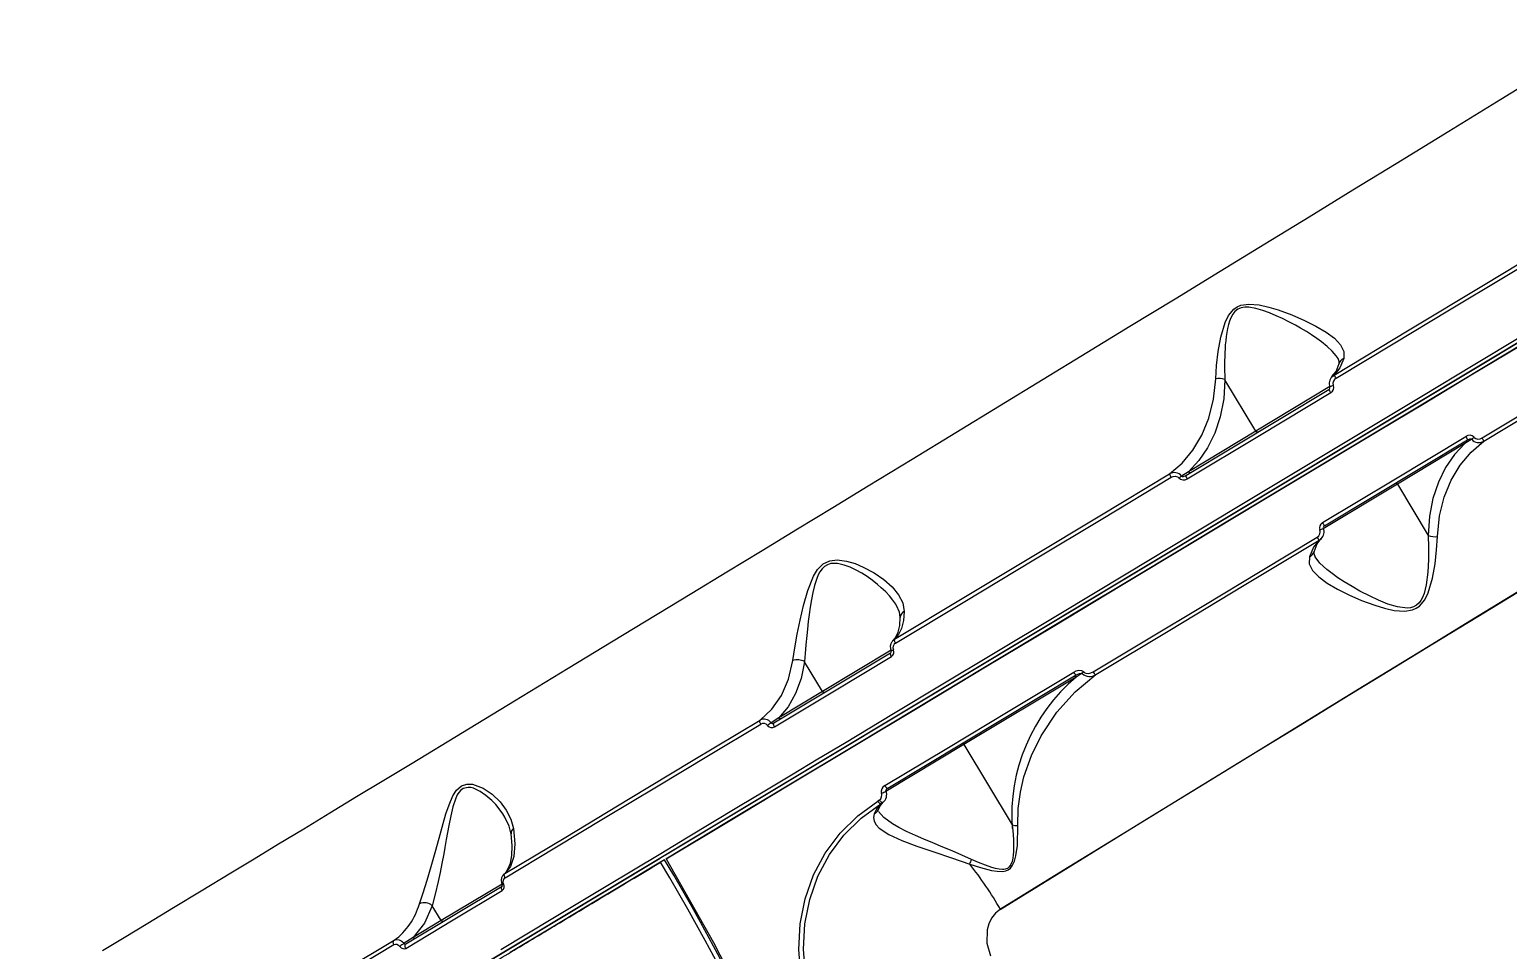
# Model space of a CAD drawing. Header units: millimetres. Extents: x -6879 to 7341, y -8047 to 7187.
# Drawn here: x -372.5 to 27.4, y -2096.7 to -1847.9 of the extents above; entities that cross this region are included whole.
import ezdxf

# ---------------------------------------------------------------- set-up
doc = ezdxf.new("R2010")
doc.units = ezdxf.units.MM
for name, color, linetype in [('DIKOM_ОБЪЕКТ', 7, 'Continuous'), ('DIKOM_РАЗМЕР_ЗОНА', 7, 'Continuous'), ('DIKOM_РАЗМЕР_ОБЪЕКТА', 7, 'Continuous')]:
    doc.layers.add(name, color=color, linetype=linetype)
doc.styles.add('style1', font='arial.ttf', dxfattribs={"width": 0.8})
doc.dimstyles.new('1-50', dxfattribs={"dimtxt": 300, "dimasz": 200, "dimexe": 100, "dimexo": 0, "dimgap": 100, "dimtad": 0, "dimdec": 0, "dimtxsty": 'style1', "dimcen": 0, "dimclrd": 7, "dimclre": 7, "dimadec": 1, "dimazin": 2, "dimtfac": 1, "dimtdec": 0, "dimtmove": 1, "dimatfit": 3, "dimfxl": 0, "dimlwd": 25, "dimlwe": 18, "dimarcsym": 0})

# ---------------------------------------------------------------- blocks, each defined once
blk = doc.blocks.new('*D20')
at = {"layer": 'Defpoints', "color": 0, "transparency": 16777216}
for p in [(-335.47, 4138.44), (-5198.79, -5966.88), (-1568.13, -5966.88)]:
    blk.add_point(p, dxfattribs=at)
at = {"layer": 'DIKOM_РАЗМЕР_ОБЪЕКТА', "color": 7, "lineweight": 18, "transparency": 16777216}
for p, q in [((-335.47, 4138.44), (-5298.79, 4138.44)), ((-1568.13, -5966.88), (-5298.79, -5966.88))]:
    blk.add_line(p, q, dxfattribs=at)
at = {"layer": 'DIKOM_РАЗМЕР_ОБЪЕКТА', "color": 7, "lineweight": 25, "transparency": 16777216}
for p, q in [((-5198.79, 3938.44), (-5198.79, -81.84)), ((-5198.79, -5766.88), (-5198.79, -1161.62))]:
    blk.add_line(p, q, dxfattribs=at)
at = {"layer": 'DIKOM_РАЗМЕР_ОБЪЕКТА', "color": 7, "transparency": 16777216}
for points in [[(-5232.12, 3938.44), (-5165.46, 3938.44), (-5198.79, 4138.44)], [(-5232.12, -5766.88), (-5165.46, -5766.88), (-5198.79, -5966.88)]]:
    blk.add_solid(points, dxfattribs=at)
at = {"layer": 'DIKOM_РАЗМЕР_ОБЪЕКТА', "color": 0, "transparency": 16777216, "insert": (-5198.79, -621.73), "char_height": 300, "attachment_point": 5, "rotation": 90, "style": 'style1'}
blk.add_mtext('10100', dxfattribs=at)
blk = doc.blocks.new('*D19')
at = {"layer": 'Defpoints', "color": 0, "transparency": 16777216}
for p in [(5624.04, 6094.27), (-4435.35, 2864.29), (5624.04, -2640.11)]:
    blk.add_point(p, dxfattribs=at)
at = {"layer": 'DIKOM_РАЗМЕР_ОБЪЕКТА', "color": 7, "lineweight": 18, "transparency": 16777216}
for p, q in [((-4435.35, 2864.29), (-4435.35, 6194.27)), ((5624.04, -2640.11), (5624.04, 6194.27))]:
    blk.add_line(p, q, dxfattribs=at)
at = {"layer": 'DIKOM_РАЗМЕР_ОБЪЕКТА', "color": 7, "lineweight": 25, "transparency": 16777216}
for p, q in [((-4235.35, 6094.27), (2113.67, 6094.27)), ((5424.04, 6094.27), (3193.46, 6094.27))]:
    blk.add_line(p, q, dxfattribs=at)
at = {"layer": 'DIKOM_РАЗМЕР_ОБЪЕКТА', "color": 7, "transparency": 16777216}
for points in [[(-4235.35, 6127.6), (-4235.35, 6060.94), (-4435.35, 6094.27)], [(5424.04, 6127.6), (5424.04, 6060.94), (5624.04, 6094.27)]]:
    blk.add_solid(points, dxfattribs=at)
at = {"layer": 'DIKOM_РАЗМЕР_ОБЪЕКТА', "color": 0, "transparency": 16777216, "insert": (2653.56, 6094.27), "char_height": 300, "attachment_point": 5, "style": 'style1'}
blk.add_mtext('10100', dxfattribs=at)
blk = doc.blocks.new('*D18')
at = {"layer": 'Defpoints', "color": 0, "transparency": 16777216}
for p in [(-342.29, 5666.7), (-6681.79, -8047.27), (-1651.48, -8047.27)]:
    blk.add_point(p, dxfattribs=at)
at = {"layer": 'DIKOM_РАЗМЕР_ЗОНА', "color": 7, "lineweight": 18, "transparency": 16777216}
for p, q in [((-342.29, 5666.7), (-6781.79, 5666.7)), ((-1651.48, -8047.27), (-6781.79, -8047.27))]:
    blk.add_line(p, q, dxfattribs=at)
at = {"layer": 'DIKOM_РАЗМЕР_ЗОНА', "color": 7, "lineweight": 25, "transparency": 16777216}
for p, q in [((-6681.79, 5466.7), (-6681.79, -340.84)), ((-6681.79, -7847.27), (-6681.79, -1420.62))]:
    blk.add_line(p, q, dxfattribs=at)
at = {"layer": 'DIKOM_РАЗМЕР_ЗОНА', "color": 7, "transparency": 16777216}
for points in [[(-6715.12, 5466.7), (-6648.46, 5466.7), (-6681.79, 5666.7)], [(-6715.12, -7847.27), (-6648.46, -7847.27), (-6681.79, -8047.27)]]:
    blk.add_solid(points, dxfattribs=at)
at = {"layer": 'DIKOM_РАЗМЕР_ЗОНА', "color": 0, "transparency": 16777216, "insert": (-6681.79, -880.73), "char_height": 300, "attachment_point": 5, "rotation": 90, "style": 'style1'}
blk.add_mtext('13700', dxfattribs=at)
blk = doc.blocks.new('*D17')
at = {"layer": 'Defpoints', "color": 0, "transparency": 16777216}
for p in [(-5935.35, 6990.27), (-5935.35, 998.27), (7340.79, -2830.86)]:
    blk.add_point(p, dxfattribs=at)
at = {"layer": 'DIKOM_РАЗМЕР_ЗОНА', "color": 7, "lineweight": 18, "transparency": 16777216}
for p, q in [((-5935.35, 998.27), (-5935.35, 7090.27)), ((7340.79, -2830.86), (7340.79, 7090.27))]:
    blk.add_line(p, q, dxfattribs=at)
at = {"layer": 'DIKOM_РАЗМЕР_ЗОНА', "color": 7, "lineweight": 25, "transparency": 16777216}
for p, q in [((-5735.35, 6990.27), (2016.67, 6990.27)), ((7140.79, 6990.27), (3096.46, 6990.27))]:
    blk.add_line(p, q, dxfattribs=at)
at = {"layer": 'DIKOM_РАЗМЕР_ЗОНА', "color": 7, "transparency": 16777216}
for points in [[(-5735.35, 7023.6), (-5735.35, 6956.94), (-5935.35, 6990.27)], [(7140.79, 7023.6), (7140.79, 6956.94), (7340.79, 6990.27)]]:
    blk.add_solid(points, dxfattribs=at)
at = {"layer": 'DIKOM_РАЗМЕР_ЗОНА', "color": 0, "transparency": 16777216, "insert": (2556.56, 6990.27), "char_height": 300, "attachment_point": 5, "style": 'style1'}
blk.add_mtext('13300', dxfattribs=at)

msp = doc.modelspace()

# ---------------------------------------------------------------- linework, layer by layer
at = {"layer": 'DIKOM_ОБЪЕКТ', "color": 7, "linetype": 'Continuous', "lineweight": 15}
for p, q in [((-200.45, -2071.15), (337.54, -1747.9)), ((157.22, -1856.25), (-380.76, -2179.5)), ((-40.72, -1956.52), (-49.07, -1942.62)), ((-20.15, -1941.84), (-19.55, -1941.33)), ((-59.7, -1968.5), (-20.99, -1945.24)), ((-20.66, -1944.46), (-40.72, -1956.52)), ((-40.72, -1956.52), (-58.98, -1967.49)), ((-22.16, -1982.11), (16.55, -1958.85)), ((17.68, -1958.69), (15.83, -1959.87)), ((15.83, -1959.87), (-2.42, -1970.84)), ((-58.98, -1967.49), (-60.83, -1968.66)), ((-2.42, -1970.84), (-22.53, -1982.92)), ((-2.42, -1970.84), (5.93, -1984.73)), ((-23.6, -1986.02), (-23, -1985.52)), ((-139.03, -2013.33), (-138.94, -2013.2)), ((-171.11, -2035.44), (-139.57, -2016.5)), ((-157.99, -2026.98), (-162.86, -2018.88)), ((-139.36, -2015.79), (-157.99, -2026.98)), ((-139.57, -2016.5), (-139.61, -2016.54)), ((-140.28, -2053.08), (-89.3, -2022.45)), ((-89.31, -2023.05), (-119.69, -2041.3)), ((-87.69, -2022.02), (-89.31, -2023.05)), ((-157.99, -2026.98), (-169.79, -2034.07)), ((-169.79, -2034.07), (-171.9, -2035.41)), ((-119.69, -2041.3), (-140.83, -2054)), ((-119.69, -2041.3), (-106.64, -2063.01)), ((-142.59, -2056.37), (-142.98, -2056.66)), ((-142.18, -2057.35), (-141.6, -2056.93)), ((-141.69, -2057), (-141.66, -2056.96)), ((-380.76, -2179.5), (-201.93, -2072.05)), ((-244.66, -2079.06), (-261.11, -2088.94)), ((-244.36, -2076.63), (-244.27, -2076.5)), ((-244.35, -2076.56), (-243.68, -2075.94)), ((-270.66, -2095.26), (-244.67, -2079.64)), ((-263.55, -2084.9), (-263.54, -2084.9)), ((-261.11, -2088.94), (-263.54, -2084.9)), ((-261.11, -2088.94), (-268.69, -2093.49)), ((-268.69, -2093.49), (-271.16, -2095.07)), ((-237.55, -2094.62), (-237.55, -2094.62)), ((-237.55, -2094.62), (-237.55, -2094.62))]:
    msp.add_line(p, q, dxfattribs=at)
at = {"layer": 'DIKOM_ОБЪЕКТ', "color": 7, "linetype": 'Continuous', "lineweight": 15, "flags": 128}
for points in [[(39.52, -1858.21), (25.6, -1866.77), (11.49, -1875.43), (-2.78, -1884.19), (-14.49, -1891.36), (-26.33, -1898.62), (-38.3, -1905.94), (-50.38, -1913.33), (-62.55, -1920.77), (-74.79, -1928.24), (-86.48, -1935.37), (-98.23, -1942.54), (-110.04, -1949.74), (-121.87, -1956.96), (-133.73, -1964.18), (-145.58, -1971.39), (-155.18, -1977.24), (-164.77, -1983.07), (-174.33, -1988.89), (-183.86, -1994.68), (-193.33, -2000.43), (-202.73, -2006.15), (-212.05, -2011.81), (-226.8, -2020.77), (-241.26, -2029.54), (-255.35, -2038.09), (-269.02, -2046.39), (-276.62, -2050.99), (-284.04, -2055.49), (-291.28, -2059.88), (-298.31, -2064.15), (-305.14, -2068.28), (-311.74, -2072.28), (-318.09, -2076.13), (-326.05, -2080.95), (-333.52, -2085.48), (-340.49, -2089.7), (-346.92, -2093.6), (-352.8, -2097.15)], [(-19.55, -1941.33), (0.73, -1929.13), (20.89, -1917.01), (40.91, -1904.97)], [(-19.01, -1942.17), (-3.58, -1932.89), (11.69, -1923.71), (26.74, -1914.66), (41.58, -1905.74)], [(20.49, -1958.35), (38.99, -1947.23), (57.62, -1936.03), (76.33, -1924.78), (95.06, -1913.52)], [(20.93, -1959.25), (39.82, -1947.89), (58.52, -1936.65), (77.03, -1925.52), (95.33, -1914.52)], [(-51.58, -1942.35), (-51.35, -1938.72), (-50.91, -1934.94), (-50.2, -1931.05), (-49.04, -1927.09), (-48.1, -1925.19), (-46.71, -1923.52), (-45.81, -1922.89), (-44.8, -1922.46), (-42.66, -1922.13), (-39.85, -1922.36), (-37.19, -1922.96), (-34.64, -1923.73), (-31, -1925.07), (-27.59, -1926.54), (-24.49, -1928.09), (-21.73, -1929.72), (-19.45, -1931.4), (-17.78, -1933.14), (-16.89, -1934.95), (-16.92, -1936.83)], [(-18.49, -1936.89), (-18.97, -1936.14), (-20.05, -1934.87), (-21.41, -1933.6), (-23, -1932.32), (-24.26, -1931.42), (-25.68, -1930.47), (-27.06, -1929.6), (-28.63, -1928.66), (-30.03, -1927.88), (-31.83, -1926.92), (-33.51, -1926.08), (-35.22, -1925.28), (-36.99, -1924.53), (-38.8, -1923.86), (-40.69, -1923.3), (-42.66, -1922.98), (-43.73, -1922.98), (-44.66, -1923.14), (-45.6, -1923.53), (-46.39, -1924.15), (-46.99, -1924.89), (-47.5, -1925.82), (-47.87, -1926.75), (-48.15, -1927.69), (-48.39, -1928.74), (-48.6, -1929.86), (-48.76, -1930.95), (-48.88, -1932.05), (-48.98, -1933.16), (-49.05, -1934.17), (-49.11, -1935.34), (-49.12, -1935.57), (-49.15, -1936.35), (-49.17, -1937.47), (-49.18, -1938.33), (-49.18, -1939.03), (-49.08, -1942.61)], [(-244.96, -2096.73), (-230.89, -2088.28), (-216.47, -2079.61), (-201.73, -2070.76), (-194.75, -2066.57), (-187.73, -2062.34), (-180.65, -2058.1), (-173.54, -2053.82), (-166.39, -2049.53), (-159.22, -2045.21), (-152.01, -2040.89), (-138.75, -2032.92), (-125.45, -2024.92), (-112.12, -2016.92), (-93.95, -2006), (-75.84, -1995.12), (-57.85, -1984.31), (-40.03, -1973.6), (-22.41, -1963.01), (-8.89, -1954.89), (4.6, -1946.78), (18.04, -1938.71), (31.4, -1930.68)], [(32.62, -1932.28), (14.63, -1943.09), (-3.2, -1953.8), (-20.81, -1964.39), (-34.33, -1972.51), (-47.83, -1980.62), (-61.26, -1988.69), (-74.63, -1996.72), (-87.9, -2004.7), (-101.06, -2012.61), (-114.1, -2020.44), (-132.11, -2031.26), (-149.78, -2041.88), (-167.08, -2052.27), (-183.95, -2062.41), (-200.36, -2072.27)], [(-200.28, -2072.22), (-183.85, -2062.35), (-166.96, -2052.2), (-149.64, -2041.79), (-131.94, -2031.16), (-113.91, -2020.32), (-95.59, -2009.32), (-77.04, -1998.17), (-58.3, -1986.91), (-39.43, -1975.58), (-20.48, -1964.19), (-7.9, -1956.63), (4.78, -1949.01), (17.57, -1941.32), (30.44, -1933.59)], [(-20.13, -1941.75), (-18.99, -1940.38), (-18.16, -1938.21)], [(-16.92, -1936.83), (-18, -1939.41), (-19.55, -1941.33)], [(-18.19, -1938.27), (-18.15, -1937.71), (-18.49, -1936.86)], [(-64.07, -1968.1), (-60.67, -1965.17), (-57.74, -1961.67), (-55.3, -1957.59), (-53.41, -1952.97), (-52.15, -1947.9), (-51.58, -1942.35)], [(-49.07, -1942.62), (-49.41, -1947.79), (-50.34, -1952.63), (-51.82, -1957.05), (-53.77, -1961), (-56.17, -1964.5), (-58.98, -1967.49)], [(-59.26, -1969.4), (-39.75, -1957.68), (-20.45, -1946.09)], [(-20.98, -1945.26), (-20.81, -1945.1), (-20.7, -1944.91), (-20.66, -1944.72), (-20.67, -1944.63), (-20.69, -1944.55)], [(-40.13, -1956.75), (-40.28, -1956.79), (-40.44, -1956.76), (-40.6, -1956.67), (-40.72, -1956.52)], [(-22.69, -1981.27), (-3.39, -1969.67), (16.11, -1957.95)], [(8.44, -1985), (9, -1979.46), (10.26, -1974.39), (12.15, -1969.76), (14.59, -1965.69), (17.52, -1962.18), (20.93, -1959.25)], [(16.55, -1958.85), (17.19, -1958.6), (17.47, -1958.6), (17.59, -1958.63), (17.68, -1958.69)], [(15.83, -1959.87), (13.03, -1962.85), (10.63, -1966.34), (8.68, -1970.29), (7.2, -1974.72), (6.26, -1979.56), (5.93, -1984.73)], [(15.83, -1959.87), (15.77, -1959.79), (15.71, -1959.72), (15.63, -1959.66), (15.55, -1959.62), (15.47, -1959.6), (15.39, -1959.6), (15.31, -1959.61), (15.24, -1959.64)], [(-138.48, -2012.83), (-120.17, -2001.83), (-101.67, -1990.71), (-82.97, -1979.47), (-64.07, -1968.1)], [(-138.21, -2013.83), (-119.48, -2002.57), (-100.77, -1991.32), (-82.13, -1980.12), (-63.63, -1969)], [(-63.63, -1969), (-63.1, -1968.77), (-62.52, -1968.71), (-61.96, -1968.84), (-61.71, -1968.99), (-61.5, -1969.2)], [(-60.83, -1968.66), (-60.74, -1968.72), (-60.62, -1968.76), (-60.33, -1968.75), (-59.7, -1968.5)], [(-58.39, -1967.72), (-58.46, -1967.75), (-58.53, -1967.76), (-58.62, -1967.75), (-58.7, -1967.73), (-58.78, -1967.69), (-58.85, -1967.63), (-58.92, -1967.57), (-58.98, -1967.49)], [(-3.01, -1970.61), (-2.87, -1970.56), (-2.7, -1970.59), (-2.55, -1970.69), (-2.42, -1970.84)], [(-84.72, -2021.62), (-69.89, -2012.7), (-54.83, -2003.64), (-39.57, -1994.46), (-24.13, -1985.18)], [(-84.05, -2022.38), (-64.03, -2010.34), (-43.88, -1998.22), (-23.6, -1986.02)], [(-26.23, -1990.52), (-26.26, -1992.39), (-25.38, -1994.2), (-23.71, -1995.95), (-21.43, -1997.63), (-18.67, -1999.26), (-15.55, -2000.82), (-12.15, -2002.29), (-8.49, -2003.63), (-5.94, -2004.4), (-3.26, -2005), (-0.45, -2005.23), (1.68, -2004.89), (2.69, -2004.45), (3.59, -2003.82), (4.97, -2002.14), (5.89, -2000.25), (7.06, -1996.3), (7.77, -1992.38), (8.2, -1988.61), (8.44, -1985)], [(-23.6, -1986.02), (-25.15, -1987.94), (-26.23, -1990.52)], [(-24.98, -1989.14), (-24.16, -1986.98), (-23.01, -1985.6)], [(5.93, -1984.74), (6.03, -1987.94), (5.99, -1991.24), (5.8, -1994.63), (5.35, -1998.09), (5.1, -1999.28), (4.78, -2000.42), (4.38, -2001.48), (3.94, -2002.32), (3.43, -2003), (2.76, -2003.63), (1.97, -2004.06), (1.15, -2004.3), (0.21, -2004.4), (-2.41, -2004.06), (-4.98, -2003.28), (-7.5, -2002.26), (-9.78, -2001.2), (-12.56, -1999.78), (-14.7, -1998.58), (-16.81, -1997.31), (-18.53, -1996.19), (-20.09, -1995.07), (-21.49, -1993.97), (-23.37, -1992.19), (-24.64, -1990.52)], [(-24.55, -1990.67), (-24.98, -1989.73), (-24.95, -1989.09)], [(-166.03, -2018.55), (-165.47, -2015.12), (-164.79, -2011.44), (-163.99, -2007.61), (-163.07, -2003.65), (-161.94, -1999.64), (-160.39, -1995.72), (-159.28, -1993.91), (-157.79, -1992.43), (-155.96, -1991.57), (-154.01, -1991.34), (-151.51, -1991.65), (-149.16, -1992.36), (-146.97, -1993.27), (-143.98, -1994.88), (-141.35, -1996.69), (-139.1, -1998.66), (-137.37, -2000.76), (-136.24, -2002.98), (-135.85, -2005.3)], [(-137.94, -2003.73), (-138.15, -2003.35), (-138.93, -2002.23), (-139.88, -2001.07), (-140.87, -2000.01), (-142.05, -1998.89), (-143.12, -1997.96), (-144.55, -1996.84), (-145.91, -1995.88), (-147.35, -1994.97), (-148.86, -1994.12), (-150.46, -1993.35), (-152.13, -1992.73), (-153.88, -1992.34), (-154.84, -1992.28), (-155.7, -1992.36), (-156.6, -1992.64), (-157.4, -1993.11), (-158.08, -1993.75), (-158.68, -1994.58), (-159.13, -1995.4), (-159.54, -1996.37), (-160.15, -1998.28), (-160.61, -2000.21), (-160.97, -2002.09), (-161.3, -2004.13), (-161.57, -2006.08), (-161.82, -2008), (-162.06, -2010.06), (-162.24, -2011.77), (-162.49, -2014.29), (-162.7, -2016.65), (-162.86, -2018.87), (-162.86, -2018.87)], [(-109.89, -2085.92), (-96.44, -2077.62), (-82.74, -2069.19), (-68.82, -2060.63), (-54.71, -2051.97), (-40.44, -2043.21), (-28.73, -2036.04), (-16.89, -2028.78), (-4.92, -2021.46), (7.16, -2014.07), (19.33, -2006.63), (31.57, -1999.16)], [(32.38, -1998.66), (17.67, -2007.64), (3.08, -2016.57), (-11.37, -2025.41), (-25.65, -2034.15), (-39.74, -2042.78), (-57.72, -2053.82), (-75.43, -2064.7), (-92.81, -2075.39), (-109.82, -2085.87)], [(-139, -2013.26), (-138.12, -2012.27), (-137.47, -2010.88), (-137.07, -2009.08), (-136.91, -2006.88)], [(-135.85, -2005.3), (-136.06, -2007.76), (-136.57, -2009.87), (-137.38, -2011.56), (-138.48, -2012.83)], [(-136.94, -2006.96), (-137.13, -2005.49), (-137.94, -2003.69)], [(-139.11, -2013.4), (-139.11, -2013.4), (-138.48, -2012.83)], [(-138.21, -2013.83), (-138.3, -2013.67), (-138.38, -2013.5), (-138.44, -2013.35), (-138.49, -2013.2), (-138.52, -2013.08), (-138.52, -2012.97), (-138.51, -2012.89), (-138.48, -2012.83)], [(-174.86, -2034.7), (-171.65, -2031.76), (-169.07, -2028.05), (-167.17, -2023.6), (-166.03, -2018.55)], [(-170.93, -2036.5), (-155.17, -2027.03), (-139.32, -2017.51)], [(-162.86, -2018.88), (-163.77, -2023.44), (-165.25, -2027.53), (-167.28, -2031.1), (-169.79, -2034.07)], [(-162.86, -2018.87), (-162.86, -2018.88), (-162.86, -2018.88)], [(-141.1, -2052.4), (-124.34, -2042.34), (-107.3, -2032.09), (-89.99, -2021.7)], [(-105.1, -2063.24), (-105, -2058.61), (-104.42, -2054.19), (-103.45, -2050.04), (-101.41, -2044.25), (-98.79, -2038.91), (-94.55, -2032.53), (-89.62, -2027.02), (-84.05, -2022.38)], [(-89.99, -2021.7), (-89.33, -2021.39), (-88.62, -2021.22), (-87.88, -2021.27), (-87.54, -2021.42), (-87.26, -2021.66)], [(-89.9, -2022.82), (-89.83, -2022.79), (-89.76, -2022.77), (-89.68, -2022.78), (-89.59, -2022.8), (-89.51, -2022.84), (-89.44, -2022.9), (-89.37, -2022.97), (-89.31, -2023.05)], [(-89.3, -2022.45), (-88.42, -2022.04), (-88, -2021.95), (-87.82, -2021.96), (-87.75, -2021.99), (-87.69, -2022.02)], [(-87.26, -2021.66), (-86.99, -2021.89), (-86.68, -2022.02), (-86, -2022.07), (-85.34, -2021.91), (-84.72, -2021.62)], [(-157.4, -2027.21), (-157.55, -2027.25), (-157.71, -2027.22), (-157.87, -2027.13), (-157.99, -2026.98)], [(-243.89, -2076.2), (-227.45, -2066.32), (-210.46, -2056.11), (-192.93, -2045.57), (-174.86, -2034.7)], [(-174.67, -2035.75), (-174.76, -2035.58), (-174.83, -2035.42), (-174.89, -2035.26), (-174.93, -2035.11), (-174.94, -2034.97), (-174.93, -2034.86), (-174.91, -2034.77), (-174.86, -2034.7)], [(-169.2, -2034.3), (-169.27, -2034.33), (-169.35, -2034.34), (-169.43, -2034.34), (-169.51, -2034.32), (-169.59, -2034.28), (-169.67, -2034.22), (-169.74, -2034.15), (-169.79, -2034.07)], [(-243.86, -2077.33), (-230.43, -2069.26), (-216.76, -2061.04), (-202.88, -2052.7), (-188.84, -2044.26), (-174.67, -2035.75)], [(-170.93, -2036.5), (-171.03, -2036.33), (-171.1, -2036.16), (-171.16, -2035.99), (-171.2, -2035.84), (-171.21, -2035.7), (-171.2, -2035.59), (-171.16, -2035.5), (-171.11, -2035.44)], [(-120.28, -2041.07), (-120.13, -2041.03), (-119.97, -2041.05), (-119.81, -2041.15), (-119.69, -2041.3)], [(-267.02, -2084.43), (-266.02, -2081.39), (-264.94, -2077.98), (-263.84, -2074.3), (-262.76, -2070.48), (-261.71, -2066.6), (-260.63, -2062.68), (-259.87, -2060.09), (-259.02, -2057.57), (-257.97, -2055.19), (-256.96, -2053.64), (-255.67, -2052.5), (-254.18, -2051.98), (-252.65, -2052.02), (-249.8, -2053.07), (-247.31, -2054.76), (-245.22, -2056.78), (-243.52, -2059.02), (-242.26, -2061.46), (-241.55, -2064.04)], [(-243.91, -2060.93), (-244.48, -2060.01), (-245.44, -2058.69), (-246.39, -2057.56), (-247.43, -2056.48), (-249.04, -2055.06), (-250.62, -2053.97), (-252.38, -2053.14), (-253.12, -2052.95), (-253.8, -2052.89), (-255.2, -2053.22), (-255.81, -2053.65), (-256.36, -2054.26), (-256.8, -2054.95), (-257.21, -2055.8), (-257.98, -2058.12), (-258.56, -2060.61), (-259.07, -2063.18), (-259.42, -2065.11), (-259.76, -2067.03), (-260.14, -2069.19), (-260.45, -2070.86), (-260.94, -2073.47), (-261.44, -2075.93), (-261.95, -2078.31), (-262.76, -2081.76), (-263.55, -2084.9), (-263.55, -2084.9)], [(-141.1, -2052.4), (-140.99, -2052.57), (-140.88, -2052.72), (-140.76, -2052.85), (-140.64, -2052.96), (-140.53, -2053.04), (-140.43, -2053.09), (-140.35, -2053.1), (-140.28, -2053.08)], [(-140.77, -2053.92), (-140.78, -2053.89), (-140.78, -2053.86), (-140.79, -2053.77), (-140.72, -2053.55), (-140.34, -2053.1)], [(-163.87, -2103.89), (-164.41, -2096.77), (-164, -2089.79), (-162.66, -2083.04), (-160.38, -2076.59), (-157.22, -2070.66), (-153.2, -2065.26), (-148.43, -2060.58), (-142.98, -2056.66)], [(-162.57, -2103.63), (-163.11, -2096.66), (-162.72, -2089.82), (-161.42, -2083.21), (-159.19, -2076.89), (-156.11, -2071.07), (-152.18, -2065.78), (-147.52, -2061.19), (-142.18, -2057.35)], [(-142.18, -2057.35), (-143.18, -2058.54), (-143.97, -2060.05)], [(-142.18, -2057.35), (-142.25, -2057.35), (-142.34, -2057.33), (-142.44, -2057.27), (-142.55, -2057.19), (-142.66, -2057.09), (-142.77, -2056.96), (-142.88, -2056.81), (-142.98, -2056.66)], [(-142.91, -2059.31), (-142.97, -2059.01), (-142.9, -2058.88)], [(-142.93, -2058.95), (-142.32, -2057.76), (-141.53, -2056.86)], [(-142.59, -2056.37), (-142.45, -2056.52), (-142.3, -2056.66), (-142.15, -2056.78), (-142.01, -2056.87), (-141.88, -2056.93), (-141.76, -2056.96), (-141.67, -2056.96), (-141.6, -2056.93)], [(-242.22, -2065.53), (-242.74, -2063.35), (-243.91, -2060.91)], [(-143.97, -2060.05), (-144.18, -2061.07), (-144.02, -2062.07), (-143.49, -2063.03), (-142.62, -2063.94), (-140.04, -2065.65), (-136.53, -2067.25), (-132.41, -2068.8), (-127.83, -2070.35), (-123.05, -2071.94), (-118.12, -2073.64)], [(-117.64, -2072.37), (-120.31, -2071.2), (-122.9, -2070.09), (-125.45, -2069.02), (-128.09, -2067.92), (-130.56, -2066.88), (-132.85, -2065.88), (-135.2, -2064.8), (-137.27, -2063.77), (-139.05, -2062.76), (-141.4, -2061.08), (-142.84, -2059.43)], [(-118.12, -2073.64), (-115.2, -2074.58), (-112.22, -2075.36), (-110.69, -2075.6), (-109.15, -2075.62), (-108.4, -2075.47), (-107.7, -2075.16), (-107.11, -2074.7), (-106.64, -2074.13), (-106.01, -2072.82), (-105.62, -2071.44), (-105.22, -2068.65), (-105.1, -2063.24)], [(-106.63, -2063.02), (-106.46, -2064.63), (-106.37, -2065.68), (-106.28, -2067.15), (-106.25, -2068.38), (-106.25, -2069.41), (-106.28, -2070.32), (-106.35, -2071.12), (-106.48, -2072.06), (-106.69, -2072.97), (-107.01, -2073.78), (-107.42, -2074.38), (-107.92, -2074.8), (-108.54, -2075.05), (-108.9, -2075.11), (-109.29, -2075.14), (-110.21, -2075.06), (-111.17, -2074.86), (-112.15, -2074.57), (-113.89, -2073.95), (-115.72, -2073.21), (-117.64, -2072.37)], [(-106.64, -2063.01), (-106.64, -2063.02), (-106.64, -2063.02), (-106.63, -2063.02)], [(-106.63, -2063.02), (-105.92, -2063.2), (-105.1, -2063.24)], [(-241.55, -2064.04), (-241.22, -2068.17), (-241.51, -2071.62), (-242.41, -2074.32), (-243.89, -2076.2)], [(-243.57, -2075.79), (-242.97, -2074.85), (-242.42, -2073.36), (-242.05, -2071.34), (-241.96, -2068.72), (-242.22, -2065.39)], [(-201.77, -2073.12), (-211.57, -2079.01), (-221.65, -2085.06), (-231.96, -2091.25), (-242.45, -2097.56)], [(-200.69, -2072.47), (-207.34, -2076.46), (-209.17, -2077.56)], [(-200.28, -2072.22), (-187.42, -2094.84), (-175.59, -2118.02), (-164.8, -2141.7), (-155.09, -2165.84), (-146.47, -2190.39), (-138.96, -2215.3), (-132.56, -2240.53), (-127.31, -2266.01), (-123.2, -2291.71), (-120.25, -2317.56), (-118.46, -2343.52), (-117.83, -2369.54)], [(-244.75, -2079.71), (-244.67, -2079.66), (-244.61, -2079.54), (-244.6, -2079.37), (-244.62, -2079.27), (-244.66, -2079.16)], [(-244.45, -2076.72), (-244.45, -2076.71), (-243.89, -2076.2)], [(-243.86, -2077.33), (-243.95, -2077.17), (-244.01, -2077), (-244.05, -2076.83), (-244.07, -2076.66), (-244.06, -2076.51), (-244.03, -2076.38), (-243.97, -2076.28), (-243.89, -2076.2)], [(-270.72, -2096.45), (-257.87, -2088.73), (-244.67, -2080.8)], [(-244.67, -2079.64), (-244.76, -2079.72), (-244.82, -2079.83), (-244.87, -2079.96), (-244.88, -2080.11), (-244.87, -2080.28), (-244.83, -2080.45), (-244.76, -2080.63), (-244.67, -2080.8)], [(-263.54, -2084.9), (-265.69, -2089.65), (-268.69, -2093.49)], [(-109.82, -2085.87), (-111.14, -2086.91), (-112.21, -2088.24), (-112.98, -2089.77), (-113.45, -2091.45), (-113.52, -2094.99), (-112.49, -2098.43)], [(-260.53, -2089.17), (-260.67, -2089.21), (-260.83, -2089.19), (-260.99, -2089.09), (-261.11, -2088.94)], [(-324.02, -2124.36), (-312.62, -2117.5), (-300.45, -2110.19), (-287.54, -2102.43), (-273.87, -2094.21)], [(-273.91, -2095.39), (-274, -2095.23), (-274.06, -2095.05), (-274.09, -2094.88), (-274.1, -2094.71), (-274.08, -2094.56), (-274.03, -2094.42), (-273.96, -2094.3), (-273.87, -2094.21)], [(-273.87, -2094.21), (-273.23, -2094.01), (-272.5, -2094.1), (-271.78, -2094.46), (-271.16, -2095.07)], [(-271.16, -2095.07), (-271.04, -2095.19), (-270.91, -2095.27), (-270.78, -2095.29), (-270.66, -2095.26)], [(-270.72, -2096.45), (-270.81, -2096.28), (-270.87, -2096.1), (-270.91, -2095.92), (-270.91, -2095.75), (-270.89, -2095.59), (-270.84, -2095.46), (-270.76, -2095.34), (-270.66, -2095.26)], [(-268.1, -2093.72), (-268.17, -2093.75), (-268.25, -2093.77), (-268.33, -2093.76), (-268.41, -2093.74), (-268.49, -2093.7), (-268.57, -2093.64), (-268.63, -2093.57), (-268.69, -2093.49)], [(-324.18, -2125.6), (-312.55, -2118.62), (-300.26, -2111.23), (-287.36, -2103.47), (-273.91, -2095.39)], [(-273.91, -2095.39), (-273.53, -2095.27), (-273.1, -2095.33), (-272.68, -2095.56), (-272.32, -2095.93)], [(-272.32, -2095.93), (-271.95, -2096.29), (-271.53, -2096.52), (-271.1, -2096.57), (-270.72, -2096.45)]]:
    msp.add_lwpolyline(points, dxfattribs=at)
at = {"layer": 'DIKOM_ОБЪЕКТ', "color": 7, "linetype": 'Continuous', "lineweight": 15}
for centre, radius, start, end in [((-16.21, -1938.72), 2.02, 110.6721, 166.082), ((-50.75, -1946.6), 4.33, 68.0734, 101.1), ((-49.09, -1942.63), 0.0225, 27.8092, 54.0062), ((-18.27, -1943.62), 2.61, 134.3175, 200.8087), ((-18.2, -1943.61), 1.65, 119.4159, 199.0419), ((-28.15, -1947.37), 10.51, 29.6277, 35.003), ((-30.94, -1952.06), 12.07, 29.6489, 34.3432), ((0.84, -1995.53), 55.34, 111.8402, 112.9039), ((-21.23, -1944.7), 1.59, 299.199, 19.3576), ((17.14, -1959.26), 1.66, 43.4123, 128.3633), ((13.31, -1959.96), 3.45, 19.8715, 35.6899), ((-15.58, -1916.2), 53.96, 308.0568, 308.9681), ((19.62, -1957.08), 2.53, 219.7388, 300.974), ((19.51, -1957.02), 1.65, 225.2958, 306.0201), ((17.57, -1960.4), 3.56, 19.7207, 35.1161), ((-60.72, -1966.95), 3.56, 198.6158, 215.1161), ((-62.77, -1970.24), 2.51, 38.7677, 121.3865), ((-60.28, -1967.98), 1.75, 221.9485, 305.5459), ((-27.56, -2011.15), 53.96, 128.0571, 128.9681), ((-56.46, -1967.39), 3.45, 198.5385, 215.6899), ((-24.95, -1983.74), 1.65, 299.4172, 20.7977), ((-21.92, -1982.66), 1.59, 119.2006, 201.0695), ((-43.99, -1931.83), 55.34, 291.8402, 292.9026), ((-24.88, -1983.74), 2.61, 314.2644, 21.5654), ((-12.2, -1975.3), 12.07, 209.6489, 214.4422), ((-21.87, -1982.64), 0.615, 119.0801, 198.7354), ((-15, -1979.99), 10.51, 209.6277, 215.1182), ((5.94, -1984.73), 0.0167, 201.2891, 242.1972), ((7.6, -1980.75), 4.33, 247.3752, 281.1), ((-26.94, -1988.63), 2.02, 290.6721, 344.6848), ((-135, -2007.03), 1.93, 116.2845, 176.8766), ((-137.22, -2014.92), 2.41, 144.6513, 204.2124), ((-137.43, -2015.07), 1.47, 122.4214, 204.3075), ((-164.81, -2022.24), 3.89, 59.9247, 108.2916), ((-138.34, -2016.64), 1.31, 174.6019, 221.1965), ((-139.86, -2016.13), 0.489, 301.8574, 25.7228), ((-139.98, -2013.49), 2.5, 283.2733, 299.0969), ((-140.1, -2016.27), 1.46, 302.3871, 24.313), ((-57.8, -2060.52), 48.96, 130.058, 184.0869), ((-88.56, -2021.16), 1.53, 200.7181, 241.2682), ((-75.54, -2036.14), 18.62, 128.9697, 130.7172), ((-85.69, -2020), 2.89, 226.1879, 304.5759), ((-83.05, -2020.89), 1.83, 203.3463, 236.6386), ((-173.81, -2036.76), 2.34, 35.1854, 117.3815), ((-173.96, -2036.97), 1.42, 36.7489, 120.186), ((-164.11, -2046.53), 13.57, 125.0205, 129.9364), ((-171.66, -2035.25), 1.46, 217.0313, 300.1435), ((-171.49, -2034.95), 0.629, 223.9155, 307.6954), ((-143.6, -2055), 1.7, 306.1836, 20.657), ((-140.3, -2054.01), 1.79, 116.4146, 197.8372), ((-143.88, -2048.33), 6.41, 287.029, 299.074), ((-143.26, -2054.82), 2.67, 306.7925, 21.0086), ((-144.66, -2058.35), 1.83, 292.297, 340.4431), ((-240.58, -2065.36), 1.64, 126.3174, 184.4467), ((-698.7, -2370.54), 579.13, 0.09885, 30.90115), ((-698.7, -2370.54), 579.13, 0.09885, 30.90115), ((-698.7, -2370.54), 580.37, 15.5, 30.90145), ((-154, -2059.27), 38.65, 338.1641, 340.1848), ((-203.6, -2140.59), 108.58, 30.2633, 38.0728), ((-242.56, -2078.11), 2.35, 147.0022, 206.5328), ((-245.47, -2079.72), 1.37, 306.6449, 28.8274), ((-244.71, -2078.24), 0.927, 274.144, 299.1449), ((-243.09, -2078.4), 1.35, 126.4238, 208.9995), ((-285.23, -2079.08), 18.98, 306.9492, 343.6116), ((-265.66, -2087.33), 3.22, 48.9032, 115.4651), ((-267.05, -2101.78), 7.87, 121.46, 131.9575)]:
    msp.add_arc(centre, radius, start, end, dxfattribs=at)
msp.add_open_spline([(-380.63, -2180.59), (-380.64, -2180.59), (-381.03, -2180.82), (-381.11, -2180.87), (-380.76, -2180.66), (-379.45, -2179.88), (-377.33, -2178.6), (-374.36, -2176.82), (-370.55, -2174.53), (-365.99, -2171.79), (-360.73, -2168.63), (-354.85, -2165.1), (-348.28, -2161.15), (-341.05, -2156.8), (-333, -2151.96), (-324.08, -2146.6), (-314.23, -2140.69), (-303.65, -2134.33), (-292.39, -2127.57), (-280.52, -2120.43), (-268.31, -2113.09), (-255.81, -2105.58), (-243.05, -2097.92), (-229.79, -2089.95), (-216.06, -2081.7), (-206.54, -2075.98), (-201.77, -2073.12)], degree=3, knots=[0, 0, 0, 0, 0.000602, 0.042955, 0.087866, 0.132514, 0.177008, 0.221453, 0.265955, 0.310619, 0.352979, 0.395326, 0.437435, 0.479398, 0.521304, 0.565786, 0.610408, 0.655279, 0.700226, 0.744901, 0.789408, 0.831314, 0.873253, 0.915314, 0.957587, 1, 1, 1, 1], dxfattribs=at)
for points in [[(-201.77, -2073.12), (-209.17, -2077.56)], [(-236.03, -2093.7), (-237.55, -2094.62)]]:
    msp.add_open_spline(points, degree=1, dxfattribs=at)

# ---------------------------------------------------------------- dimensions: what is measured, and where the dimension line sits
at = {"layer": 'DIKOM_РАЗМЕР_ЗОНА'}
dim = msp.add_linear_dim(base=(-5935.35, 6990.27), p1=(7340.79, -2830.86), p2=(-5935.35, 998.27), text='13300', dimstyle='1-50', override={"dimscale": 1, "dimtix": 0, "dimtofl": 1, "dimtmove": 1, "dimatfit": 3}, dxfattribs=at)
dim.commit()
dim.dimension.update_dxf_attribs({"geometry": '*D17', "text_midpoint": (2556.56, 6990.27), "dimtype": 160})
dim = msp.add_linear_dim(base=(-6681.79, -8047.27), p1=(-342.29, 5666.7), p2=(-1651.48, -8047.27), angle=270, text='13700', dimstyle='1-50', override={"dimscale": 1, "dimtix": 0, "dimtofl": 1, "dimtmove": 1, "dimatfit": 3}, dxfattribs=at)
dim.commit()
dim.dimension.update_dxf_attribs({"geometry": '*D18', "text_midpoint": (-6681.79, -880.73), "dimtype": 160})
at = {"layer": 'DIKOM_РАЗМЕР_ОБЪЕКТА'}
dim = msp.add_linear_dim(base=(5624.04, 6094.27), p1=(-4435.35, 2864.29), p2=(5624.04, -2640.11), text='10100', dimstyle='1-50', override={"dimscale": 1, "dimtix": 0, "dimtofl": 1, "dimtmove": 1, "dimatfit": 3}, dxfattribs=at)
dim.commit()
dim.dimension.update_dxf_attribs({"geometry": '*D19', "text_midpoint": (2653.56, 6094.27), "dimtype": 160})
dim = msp.add_linear_dim(base=(-5198.79, -5966.88), p1=(-335.47, 4138.44), p2=(-1568.13, -5966.88), angle=270, text='10100', dimstyle='1-50', override={"dimscale": 1, "dimtix": 0, "dimtofl": 1, "dimtmove": 1, "dimatfit": 3}, dxfattribs=at)
dim.commit()
dim.dimension.update_dxf_attribs({"geometry": '*D20', "text_midpoint": (-5198.79, -621.73), "dimtype": 160})

doc.saveas('drawing.dxf')
